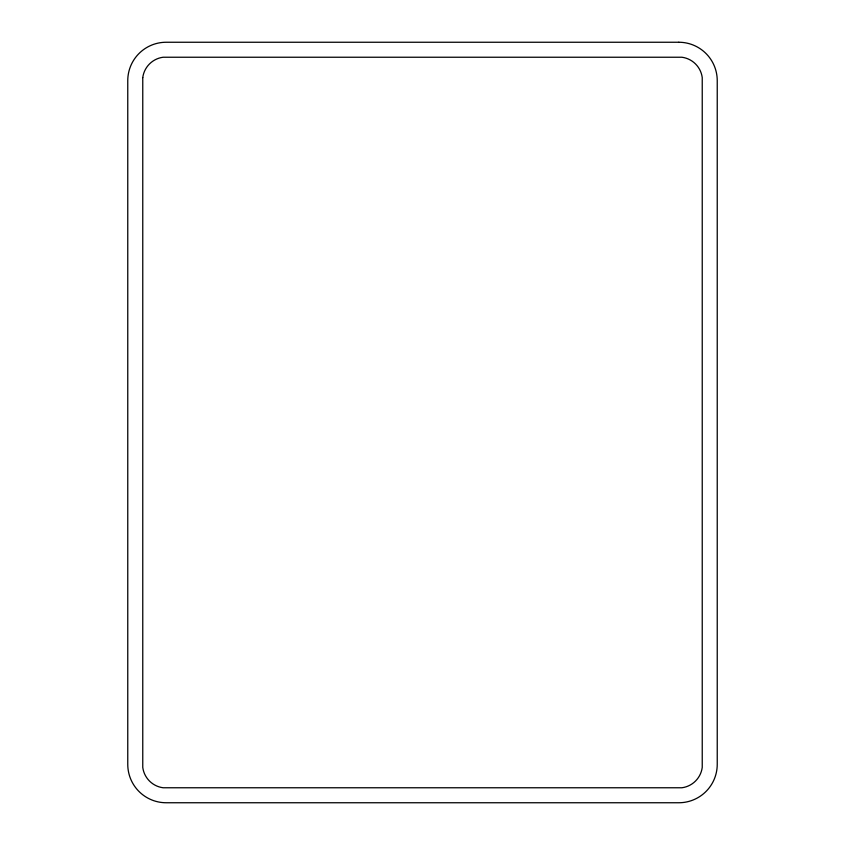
<?xml version="1.0" encoding="UTF-8"?>
<svg xmlns="http://www.w3.org/2000/svg" width="845" height="845" viewBox="0 0 845 845"><rect width="100%" height="100%" fill="white"/><g stroke="black" fill="none" stroke-linecap="round" stroke-linejoin="round"><path stroke-width="1.27" d="M142.763 77.582L142.763 767.418A23.628 23.628 0 0 0 163.106 787.762L681.894 787.762A23.628 23.628 0 0 0 702.237 767.418L702.237 77.582A23.628 23.628 0 0 0 681.894 57.238L163.106 57.238A23.628 23.628 0 0 0 142.763 77.582M678.81 42.25L166.19 42.25A38.416 38.416 0 0 0 127.764 80.666L127.764 764.334A38.416 38.416 0 0 0 166.19 802.75L678.81 802.75A38.416 38.416 0 0 0 717.236 764.334L717.236 80.666A38.416 38.416 0 0 0 678.81 42.25"/></g></svg>
